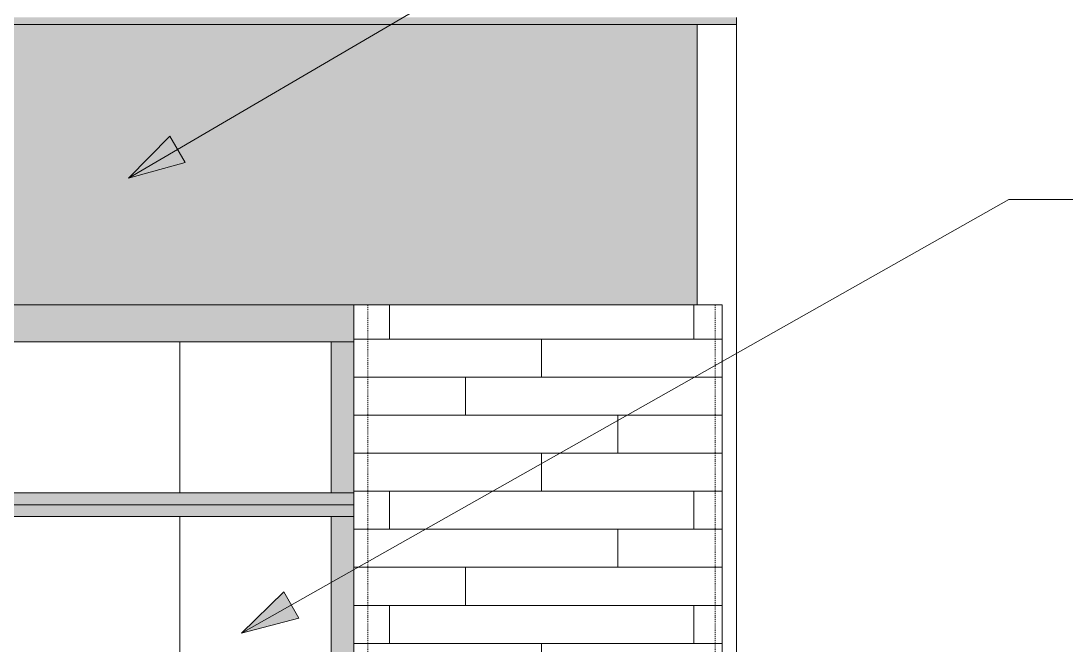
# Model space of a CAD drawing. Header units: inches. Extents: x -9021 to -6963, y -226 to 478.
# Drawn here: x -7189.9 to -7080, y 68.6 to 134.2 of the extents above; entities that cross this region are included whole.
import ezdxf

# ---------------------------------------------------------------- set-up
doc = ezdxf.new("R2010")
doc.units = ezdxf.units.IN
doc.header["$MEASUREMENT"] = 0
doc.linetypes.add('Dash 1_16_', pattern=[0.12499999999999999, 0.06249999999999999, -0.06249999999999999])
for name, color, linetype, lineweight in [('A-CLNG', 13, 'Continuous', 18), ('A-DETL-1', 90, 'Dash 1_16_', 9), ('A-DOOR', 31, 'Continuous', 18), ('A-DOOR-1', 31, 'Continuous', 9), ('A-WALL-PATT-1', 111, 'Continuous', 9), ('G-ANNO-TEXT', 231, 'Continuous', 9), ('I-WALL', 2, 'Continuous', 18), ('S-FNDN', 32, 'Continuous', 18)]:
    doc.layers.add(name, color=color, linetype=linetype, lineweight=lineweight)

# ---------------------------------------------------------------- blocks, each defined once
blk = doc.blocks.new('Door-Sectional_Model3552_Comcl_Amarr - GARAGE-1873520-BUILDING ELEVATION - SOUTH _STREET_')
at = {"layer": 'A-DOOR'}
h = blk.add_hatch(color=256, dxfattribs=at)
h.paths.add_polyline_path([(8782.253379426043, 83.38232421875011), (8837.819381505433, 83.38232421875011), (8837.819381505433, 84.63232421875153), (8731.319381505433, 84.63232421875153), (8731.319381505433, 83.38232421875011), (8733.694381505442, 83.38232421875011)], flags=0)
h.paths.add_polyline_path([(8837.819381505433, 100.5073242187527), (8837.819381505433, 104.3823242187527), (8731.319381505433, 104.3823242187527), (8731.319381505433, 100.5073242187527), (8835.444381505444, 100.5073242187527)], flags=0)
h = blk.add_hatch(color=256, dxfattribs=at)
h.paths.add_polyline_path([(8733.647903653342, 84.63232421875153), (8733.647903653342, 100.5073242187527), (8731.319381505433, 100.5073242187527), (8731.319381505433, 84.63232421875153)], flags=0)
h.paths.add_polyline_path([(8837.819381505433, 84.63232421875153), (8837.819381505433, 100.5073242187527), (8835.444381505444, 100.5073242187527), (8835.444381505444, 84.63232421882086)], flags=0)
h = blk.add_hatch(color=256, dxfattribs=at)
h.paths.add_polyline_path([(8733.694381505444, 24.25732421875393), (8733.694381505444, 40.13232421875151), (8733.647903653344, 40.13232421875151), (8733.647903653344, 24.25732421875393)], flags=0)
h.paths.add_polyline_path([(8733.647903653344, 42.63232421875452), (8733.694381505444, 42.63232421875452), (8733.694381505444, 61.13232421875458), (8733.647903653344, 61.13232421875458)], flags=0)
h.paths.add_polyline_path([(8733.647903653344, 63.63232421875861), (8733.694381505444, 63.63232421875861), (8733.694381505444, 82.1323242187579), (8733.647903653344, 82.1323242187579), (8733.647903653344, 66.77742126569652)], flags=0)
h.paths.add_polyline_path([(8733.694381505444, 84.63232421875153), (8733.694381505444, 100.5073242187527), (8733.647903653344, 100.5073242187527), (8733.647903653344, 84.63232421875153)], flags=0)
for points in [[(8785.819381505427, 84.63232421875153), (8785.819381505427, 100.5073242187527), (8783.31938150543, 100.5073242187527), (8783.31938150543, 84.63232421875153)], [(8785.819381505427, 63.63232421875614), (8785.819381505427, 82.1323242187562), (8783.31938150543, 82.1323242187562), (8783.31938150543, 63.63232421875614)], [(8783.31938150543, 42.63232421875452), (8785.819381505427, 42.63232421875452), (8785.819381505427, 61.13232421875458), (8783.31938150543, 61.13232421875458), (8783.31938150543, 47.94267126569656)], [(8783.31938150543, 24.25732421875154), (8785.819381505427, 24.25732421875154), (8785.819381505427, 40.13232421875151), (8783.31938150543, 40.13232421875151), (8783.31938150543, 29.10792126569652)]]:
    blk.add_hatch(color=256, dxfattribs=at).paths.add_polyline_path(points, flags=0)
h = blk.add_hatch(color=256, dxfattribs=at)
h.paths.add_polyline_path([(8782.253379426043, 62.38232421875472), (8837.819381505433, 62.38232421875472), (8837.819381505433, 63.63232421875861), (8731.319381505433, 63.63232421875861), (8731.319381505433, 62.38232421875472), (8745.227379426044, 62.38232421875472)], flags=0)
h.paths.add_polyline_path([(8733.694381505442, 82.1323242187562), (8837.819381505433, 82.14384495608502), (8837.819381505433, 83.38232421875011), (8731.319381505433, 83.37080348142914), (8731.319381505433, 82.1323242187579)], flags=0)
h = blk.add_hatch(color=256, dxfattribs=at)
h.paths.add_polyline_path([(8837.819381505433, 63.63232421875861), (8837.819381505433, 82.1323242187579), (8835.444381505444, 82.1323242187579), (8835.444381505444, 63.63232421875861)], flags=0)
h.paths.add_polyline_path([(8733.647903653342, 63.63232421875861), (8733.647903653342, 82.1323242187579), (8731.319381505433, 82.1323242187579), (8731.319381505433, 63.63232421875861)], flags=0)
h = blk.add_hatch(color=256, dxfattribs=at)
h.paths.add_polyline_path([(8782.253379426043, 41.38232421875301), (8837.819381505433, 41.38232421875301), (8837.819381505433, 42.63232421875452), (8731.319381505433, 42.63232421875452), (8731.319381505433, 41.38232421875301), (8772.996879426044, 41.38232421875301)], flags=0)
h.paths.add_polyline_path([(8745.227379426044, 61.13232421875458), (8837.819381505433, 61.1438449560834), (8837.819381505433, 62.38232421875472), (8731.319381505433, 62.37080348142743), (8731.319381505433, 61.13232421875458), (8733.694381505442, 61.13232421875458)], flags=0)
h = blk.add_hatch(color=256, dxfattribs=at)
h.paths.add_polyline_path([(8731.319381505433, 42.63232421875452), (8733.647903653342, 42.63232421875452), (8733.647903653342, 61.13232421875458), (8731.319381505433, 61.13232421875458), (8731.319381505433, 55.57430201612675)], flags=0)
h.paths.add_polyline_path([(8837.819381505433, 42.63232421875452), (8837.819381505433, 61.13232421875458), (8835.444381505444, 61.13232421875458), (8835.444381505444, 42.63232421883484)], flags=0)
h = blk.add_hatch(color=256, dxfattribs=at)
h.paths.add_polyline_path([(8731.319381505433, 20.47347005208332), (8747.235050506893, 20.47347005208341), (8837.819381505433, 21.8078875165542), (8837.819381505433, 24.25732421875393), (8731.319381505433, 24.25732421875393), (8731.319381505433, 22.00000047683722)], flags=0)
h.paths.add_polyline_path([(8791.509879426045, 40.13232421875151), (8837.819381505433, 40.14384495608033), (8837.819381505433, 41.38232421875301), (8731.319381505433, 41.37080348142453), (8731.319381505433, 40.13232421875151), (8782.253379426043, 40.13232421875151)], flags=0)
h = blk.add_hatch(color=256, dxfattribs=at)
h.paths.add_polyline_path([(8837.819381505433, 24.25732421875393), (8837.819381505433, 40.13232421875151), (8835.444381505444, 40.13232421875151), (8835.444381505444, 24.25732421875393)], flags=0)
h.paths.add_polyline_path([(8733.647903653342, 24.25732421875393), (8733.647903653342, 40.13232421875151), (8731.319381505433, 40.13232421875151), (8731.319381505433, 24.25732421875393)], flags=0)
at = {"layer": 'A-DOOR-1'}
h = blk.add_hatch(dxfattribs=at)
h.set_pattern_fill('FP_27', color=256, style=0, pattern_type=2)
h.set_pattern_definition([(90, (8692.884, 83.382), (19.685, -1.205358612060782e-15), [24, 0, 0, 0])])
h.paths.add_polyline_path([(8783.31938150543, 84.63232421875153), (8783.31938150543, 100.5073242187527), (8733.694381505442, 100.5073242187527), (8733.694381505442, 84.63232421875153), (8782.253379426043, 84.63232421875153)], flags=0)
h.paths.add_polyline_path([(8835.444381505444, 84.63232421875153), (8835.444381505444, 100.5073242187527), (8785.819381505427, 100.5073242187527), (8785.819381505427, 84.63232421875153)], flags=0)
h = blk.add_hatch(dxfattribs=at)
h.set_pattern_fill('FP_28', color=256, style=0, pattern_type=2)
h.set_pattern_definition([(90, (8692.884, 62.382), (19.685, -1.205358612060782e-15), [24, 0, 0, 0])])
h.paths.add_polyline_path([(8835.444381505444, 63.63232421875614), (8835.444381505444, 82.1323242187562), (8785.819381505427, 82.1323242187562), (8785.819381505427, 63.63232421875614), (8819.279379426043, 63.63232421875614)], flags=0)
h.paths.add_polyline_path([(8745.227379426044, 63.63232421875614), (8783.31938150543, 63.63232421875614), (8783.31938150543, 82.1323242187562), (8733.694381505442, 82.1323242187562), (8733.694381505442, 63.63232421875614)], flags=0)
h = blk.add_hatch(dxfattribs=at)
h.set_pattern_fill('FP_29', color=256, style=0, pattern_type=2)
h.set_pattern_definition([(90, (8692.884, 41.382), (19.685, -1.205358612060782e-15), [24, 0, 0, 0])])
h.paths.add_polyline_path([(8791.509879426045, 42.63232421875452), (8835.444381505444, 42.63232421875452), (8835.444381505444, 61.13232421875458), (8785.819381505427, 61.13232421875458), (8785.819381505427, 42.63232421875452)], flags=0)
h.paths.add_polyline_path([(8745.227379426044, 42.63232421875452), (8783.31938150543, 42.63232421875452), (8783.31938150543, 61.13232421875458), (8733.694381505442, 61.13232421875458), (8733.694381505442, 42.63232421875452)], flags=0)
h = blk.add_hatch(dxfattribs=at)
h.set_pattern_fill('FP_30', color=256, style=0, pattern_type=2)
h.set_pattern_definition([(90, (8692.884, 20.382), (19.685, -1.205358612060782e-15), [24, 0, 0, 0])])
h.paths.add_polyline_path([(8805.248982916282, 24.25732421875154), (8835.444381505444, 24.25732421875154), (8835.444381505444, 40.13232421875151), (8785.819381505427, 40.13232421875151), (8785.819381505427, 24.25732421875154)], flags=0)
h.paths.add_polyline_path([(8761.544431078994, 24.25732421875154), (8783.31938150543, 24.25732421875154), (8783.31938150543, 40.13232421875151), (8733.694381505442, 40.13232421875151), (8733.694381505442, 24.25732421875154), (8745.227379426044, 24.25732421875154)], flags=0)
at = {"layer": 'A-DOOR'}
for p, q in [((8733.647903653342, 100.5073242187543), (8731.319381505427, 100.5073242187543)), ((8731.319381505427, 100.5073242187543), (8837.819381505427, 100.5073242187543)), ((8733.647903653342, 84.63232421875382), (8733.647903653342, 100.5073242187543)), ((8733.694381505442, 100.5073242187526), (8733.694381505442, 84.63232421875144)), ((8783.319381505427, 100.507324218755), (8785.819381505427, 100.507324218755)), ((8783.319381505427, 84.63232421875364), (8783.319381505427, 100.507324218755)), ((8785.819381505427, 84.63232421875364), (8785.819381505427, 100.507324218755)), ((8835.44438150543, 100.507324218754), (8835.44438150543, 84.63232421875382)), ((8837.819381505427, 100.507324218754), (8835.44438150543, 100.507324218754)), ((8731.319381505427, 84.63232421875382), (8733.647903653342, 84.63232421875382)), ((8837.819381505427, 84.63232421875382), (8731.319381505427, 84.63232421875382)), ((8785.819381505427, 84.63232421875364), (8783.319381505427, 84.63232421875364)), ((8835.44438150543, 84.63232421875382), (8837.819381505427, 84.63232421875382)), ((8731.319381505427, 83.38232421874996), (8837.819381505427, 83.38232421874996)), ((8837.819381505427, 83.38232421875624), (8731.319381505427, 83.38232421875624)), ((8733.647903653342, 82.13232421875777), (8731.319381505427, 82.13232421875777)), ((8731.319381505427, 82.13232421875777), (8837.819381505427, 82.13232421875777)), ((8733.647903653342, 63.63232421875848), (8733.647903653342, 82.13232421875777)), ((8733.694381505442, 82.13232421875608), (8733.694381505442, 63.63232421875608)), ((8783.319381505427, 82.13232421875847), (8785.819381505427, 82.13232421875847)), ((8783.319381505427, 63.6323242187583), (8783.319381505427, 82.13232421875847)), ((8785.819381505427, 63.6323242187583), (8785.819381505427, 82.13232421875847)), ((8835.44438150543, 82.13232421875739), (8835.44438150543, 63.63232421875848)), ((8837.819381505427, 82.13232421875739), (8835.44438150543, 82.13232421875739)), ((8731.319381505427, 63.63232421875848), (8733.647903653342, 63.63232421875848)), ((8837.819381505427, 63.63232421875847), (8731.319381505427, 63.63232421875847)), ((8785.819381505427, 63.6323242187583), (8783.319381505427, 63.6323242187583)), ((8835.44438150543, 63.63232421875848), (8837.819381505427, 63.63232421875848)), ((8731.319381505427, 62.38232421875461), (8837.819381505427, 62.38232421875461)), ((8837.819381505427, 62.38232421875461), (8731.319381505427, 62.38232421875461)), ((8733.647903653342, 61.13232421875614), (8731.319381505427, 61.13232421875614)), ((8731.319381505427, 61.13232421875614), (8837.819381505427, 61.13232421875614)), ((8733.647903653342, 42.63232421875684), (8733.647903653342, 61.13232421875614)), ((8733.694381505442, 61.13232421875445), (8733.694381505442, 42.63232421875445)), ((8783.319381505427, 61.13232421875684), (8785.819381505427, 61.13232421875684)), ((8783.319381505427, 42.63232421875666), (8783.319381505427, 61.13232421875684)), ((8785.819381505427, 42.63232421875666), (8785.819381505427, 61.13232421875684)), ((8835.44438150543, 61.13232421875575), (8835.44438150543, 42.63232421875684)), ((8837.819381505427, 61.13232421875575), (8835.44438150543, 61.13232421875575)), ((8731.319381505427, 42.63232421875684), (8733.647903653342, 42.63232421875684)), ((8837.819381505427, 42.63232421875684), (8731.319381505427, 42.63232421875684)), ((8785.819381505427, 42.63232421875666), (8783.319381505427, 42.63232421875666)), ((8835.44438150543, 42.63232421875684), (8837.819381505427, 42.63232421875684)), ((8731.319381505427, 41.38232421875297), (8837.819381505427, 41.38232421875297)), ((8837.819381505427, 41.38232421875161), (8731.319381505427, 41.38232421875161)), ((8733.647903653342, 40.13232421875314), (8731.319381505427, 40.13232421875314)), ((8731.319381505427, 40.13232421875314), (8837.819381505427, 40.13232421875314)), ((8733.647903653342, 24.25732421875384), (8733.647903653342, 40.13232421875314)), ((8733.694381505442, 40.13232421875145), (8733.694381505442, 24.25732421875145)), ((8783.319381505427, 40.13232421875383), (8785.819381505427, 40.13232421875383)), ((8783.319381505427, 24.25732421875366), (8783.319381505427, 40.13232421875383)), ((8785.819381505427, 24.25732421875366), (8785.819381505427, 40.13232421875383)), ((8835.44438150543, 40.13232421875274), (8835.44438150543, 24.25732421875384)), ((8837.819381505427, 40.13232421875274), (8835.44438150543, 40.13232421875274)), ((8731.319381505427, 24.25732421875383), (8733.647903653342, 24.25732421875383)), ((8837.819381505427, 24.25732421875384), (8731.319381505427, 24.25732421875384)), ((8785.819381505427, 24.25732421875366), (8783.319381505427, 24.25732421875366)), ((8835.44438150543, 24.25732421875383), (8837.819381505427, 24.25732421875383))]:
    blk.add_line(p, q, dxfattribs=at)

msp = doc.modelspace()

# ---------------------------------------------------------------- hatches: boundary and pattern name
at = {"layer": 'A-CLNG'}
msp.add_hatch(color=256, dxfattribs=at).paths.add_polyline_path([(-7136.441511321504, 133.8750000000001), (-7114.677509242099, 133.8750000000001), (-7114.677509242099, 134.625), (-7371.615009242105, 134.625), (-7371.615009242105, 133.8750000000001), (-7173.467511321503, 133.8750000000001)], flags=0)
at = {"layer": 'A-WALL-PATT-1'}
h = msp.add_hatch(dxfattribs=at)
h.set_pattern_fill('FP_31', color=256, style=0, pattern_type=2)
h.set_pattern_definition([(212.005, (-7346.741890747549, 4.031000000000001), (-80.61987623146977, -53.74633530225568), [2.534999999999999, -250.9869999999999]), (213.69, (-7345.129890747548, 5.106), (-26.87386942812909, -26.87325138422718), [1.938, -94.955]), (198.435, (-7344.323890747548, 5.375), (-53.74699579199181, -26.87339979116179), [0.8499999999999998, -84.13099999999997]), (180, (-7343.248890747549, 5.375), (-3.290993343348682e-15, -26.873), [1.075, -25.798]), (161.565, (-7342.442890747549, 5.106), (-26.87303555610017, 2.400322411766354e-05), [0.85, -84.131]), (333.4349999999999, (-7342.173890747548, 24.455), (26.87306495358175, 2.400325037221762e-05), [1.202, -58.889]), (296.565, (-7342.442890747549, 24.992), (26.87304095033138, -26.87308895683213), [0.601, -59.49]), (270, (-7342.442890747549, 26.336), (26.873, 1.645496671674341e-15), [1.344, -25.53]), (186.34, (-7342.173890747548, 8.868), (-214.9863075605601, -26.87290282936067), [2.433, -240.914]), (296.565, (-7336.261890747548, 25.53), (26.87304095033138, -26.87308895683213), [0.601, -59.49]), (303.69, (-7336.798890747548, 26.336), (26.87325138422719, -26.87386942812909), [0.9690000000000001, -95.92399999999999]), (229.399, (-7332.499890747549, 14.512), (-134.3655709948025, -161.2406532027227), [2.477999999999999, -245.282]), (243.435, (-7331.692890747549, 16.124), (2.400325037221762e-05, -26.87306495358175), [1.803, -58.288]), (213.69, (-7322.287890747548, 13.168), (-26.87386942812909, -26.87325138422718), [0.9690000000000001, -95.92399999999999]), (33.69, (-7330.34989074755, 5.643), (26.87386942812909, 26.87325138422718), [0.9689999999999999, -95.92399999999996]), (0, (-7330.886890747548, 5.643), (0, 26.873), [0.537, -26.336]), (333.4349999999999, (-7331.424890747548, 5.912000000000001), (26.87306495358175, 2.400325037221762e-05), [0.601, -59.49]), (284.036, (-7331.692890747549, 6.987), (26.87308974796194, -80.6194410263305), [1.108, -109.693]), (270, (-7331.692890747549, 7.525), (26.873, 1.645496671674341e-15), [0.537, -26.336]), (243.435, (-7331.692890747549, 8.062000000000001), (2.400325037221762e-05, -26.87306495358175), [0.601, -59.49]), (135, (-7331.692890747549, 8.331), (-26.87288611221355, 1.77635683940025e-15), [0.38, -37.625]), (90, (-7331.692890747549, 8.062000000000001), (-26.873, 1.645496671674341e-15), [0.269, -26.605]), (18.435, (-7322.018890747548, 20.424), (53.74699579199181, 26.87339979116178), [1.7, -83.281]), (6.340000000000001, (-7320.406890747548, 20.961), (214.9863075605601, 26.87290282936069), [2.432999999999999, -240.914]), (180, (-7321.481890747549, 14.512), (-3.290993343348682e-15, -26.873), [1.612, -25.261]), (197.354, (-7317.181890747548, 15.855), (-80.62022255479039, -26.87322980618574), [4.505, -445.973]), (198.435, (-7316.375890747549, 16.124), (-53.74699579199181, -26.87339979116179), [0.8499999999999998, -84.13099999999997]), (213.69, (-7315.568890747549, 16.661), (-26.87386942812909, -26.87325138422718), [0.9690000000000001, -95.92399999999999]), (251.565, (-7315.300890747549, 17.468), (-2.400322411411082e-05, -26.87303555610017), [0.85, -84.131]), (243.435, (-7315.031890747548, 18.005), (2.400325037221762e-05, -26.87306495358175), [0.601, -59.49]), (270, (-7315.031890747548, 18.543), (26.873, 1.645496671674341e-15), [0.537, -26.336]), (293.199, (-7315.837890747549, 20.424), (26.87408389497332, -53.74641964639072), [2.046999999999999, -202.6139999999999]), (315, (-7316.643890747548, 21.23), (26.87288611221355, 0), [1.14, -36.864]), (0, (-7317.987890747549, 21.23), (0, 26.873), [1.344, -25.53]), (341.565, (-7323.899890747549, 14.78), (26.87303555610017, -2.400322411411082e-05), [0.8499999999999998, -84.13099999999997]), (303.69, (-7324.437890747547, 15.587), (26.87325138422719, -26.87386942812909), [0.9690000000000001, -95.92399999999999]), (279.462, (-7324.705890747549, 17.199), (26.87256043962564, -134.3664026288517), [1.635, -161.829]), (270, (-7324.705890747549, 18.811), (26.873, 1.645496671674341e-15), [1.612, -25.261]), (239.036, (-7323.899890747549, 20.155), (-26.87302768507525, -53.7461704034546), [1.567, -155.1299999999999]), (188.13, (-7322.018890747548, 20.424), (-161.2401931063301, -26.87259807003039), [1.9, -188.123]), (116.565, (-7341.90489074755, 19.617), (-26.87304095033138, 26.87308895683213), [0.601, -59.49]), (135, (-7341.367890747548, 19.08), (-26.87288611221355, 1.77635683940025e-15), [0.76, -37.244]), (168.69, (-7340.023890747549, 18.811), (-26.87281341705987, 0.000227787107616173), [1.37, -135.657]), (191.31, (-7338.68089074755, 19.08), (-107.4931831593118, -26.87313621962738), [1.37, -135.657]), (194.036, (-7337.605890747549, 19.349), (-80.61944102633052, -26.87308974796191), [1.108, -109.693]), (236.31, (-7337.067890747549, 20.155), (-26.87321971400871, -53.74604308414354), [0.9690000000000001, -95.92399999999999]), (236.31, (-7336.530890747548, 20.961), (-26.87321971400871, -53.74604308414354), [0.9690000000000001, -95.92399999999999]), (270, (-7336.530890747548, 21.767), (26.873, 1.645496671674341e-15), [0.8059999999999999, -26.067]), (291.801, (-7337.067890747549, 23.111), (26.87270243723967, -53.74692226276378), [1.447, -143.27]), (116.565, (-7336.798890747548, 17.468), (-26.87304095033138, 26.87308895683213), [1.202, -58.889]), (168.69, (-7335.455890747549, 17.199), (-26.87281341705987, 0.000227787107616173), [1.37, -135.657]), (194.036, (-7334.380890747549, 17.468), (-80.61944102633052, -26.87308974796191), [1.108, -109.693]), (225, (-7333.57489074755, 18.274), (1.77635683940025e-15, -26.87288611221355), [1.14, -36.864]), (251.565, (-7333.30589074755, 19.08), (-2.400322411411082e-05, -26.87303555610017), [0.85, -84.131]), (296.565, (-7333.842890747548, 20.155), (26.87304095033138, -26.87308895683213), [1.202, -58.889]), (315, (-7334.380890747549, 20.692), (26.87288611221355, 0), [0.76, -37.244]), (326.31, (-7335.186890747549, 21.23), (53.74604308414354, -26.87321971400871), [0.9689999999999999, -95.92399999999996]), (0, (-7335.723890747548, 21.23), (0, 26.873), [0.537, -26.336]), (33.69, (-7336.530890747548, 20.692), (26.87386942812909, 26.87325138422718), [0.9689999999999999, -95.92399999999996]), (71.565, (-7336.798890747548, 19.886), (2.400322411588718e-05, 26.87303555610017), [0.85, -84.131]), (63.435, (-7337.067890747549, 19.349), (-2.400325037044126e-05, 26.87306495358175), [0.601, -59.49]), (71.565, (-7337.336890747549, 18.543), (2.400322411588718e-05, 26.87303555610017), [0.85, -84.131]), (104.036, (-7337.336890747549, 17.468), (-26.87308974796193, 80.61944102633052), [1.108, -109.693]), (45, (-7337.873890747549, 16.93), (0, 26.87288611221355), [0.76, -37.244]), (18.435, (-7338.68089074755, 16.661), (53.74699579199181, 26.87339979116178), [0.85, -84.131]), (0, (-7340.023890747549, 16.661), (0, 26.873), [1.344, -25.53]), (14.036, (-7341.098890747548, 16.393), (80.61944102633052, 26.87308974796194), [1.108, -109.693]), (341.565, (-7341.90489074755, 16.661), (26.87303555610017, -2.400322411411082e-05), [0.8499999999999998, -84.13099999999997]), (270, (-7341.90489074755, 17.468), (26.873, 1.645496671674341e-15), [0.8059999999999999, -26.067]), (225, (-7341.098890747548, 18.274), (1.77635683940025e-15, -26.87288611221355), [1.14, -36.864]), (198.435, (-7339.486890747548, 18.811), (-53.74699579199181, -26.87339979116179), [1.7, -83.28099999999998]), (180, (-7338.142890747549, 18.811), (-3.290993343348682e-15, -26.873), [1.344, -25.53]), (153.435, (-7337.605890747549, 18.543), (-26.87306495358175, -2.400325036866491e-05), [0.601, -59.49]), (206.565, (-7327.393890747548, 14.243), (-26.87308895683213, -26.87304095033139), [0.601, -59.49]), (146.31, (-7326.587890747549, 13.705), (-53.74604308414354, 26.87321971400871), [0.9689999999999999, -95.92399999999996]), (119.745, (-7325.512890747548, 11.824), (-80.61975498887365, 134.3660407823866), [2.166999999999999, -214.4929999999999]), (95.711, (-7325.243890747548, 9.137), (-26.87498537127672, 241.8591208251069), [2.701, -267.372]), (90, (-7325.243890747548, 8.868), (-26.873, 1.645496671674341e-15), [0.269, -26.605]), (63.435, (-7325.512890747548, 8.331), (-2.400325037044126e-05, 26.87306495358175), [0.601, -59.49]), (26.565, (-7326.049890747548, 8.062000000000001), (26.87308895683213, 26.87304095033138), [0.601, -59.49]), (0, (-7326.855890747549, 8.062000000000001), (0, 26.873), [0.8059999999999999, -26.067]), (0, (-7327.124890747549, 8.062000000000001), (0, 26.873), [0.269, -26.605]), (0, (-7327.661890747549, 8.062000000000001), (0, 26.873), [0.537, -26.336]), (326.31, (-7328.468890747548, 8.599), (53.74604308414354, -26.87321971400871), [0.9689999999999999, -95.92399999999996]), (333.4349999999999, (-7329.005890747549, 8.868), (26.87306495358175, 2.400325037221762e-05), [0.601, -59.49]), (284.036, (-7329.274890747549, 9.943), (26.87308974796194, -80.6194410263305), [1.108, -109.693]), (270, (-7329.274890747549, 10.481), (26.873, 1.645496671674341e-15), [0.537, -26.336]), (270, (-7329.274890747549, 11.287), (26.873, 1.645496671674341e-15), [0.8059999999999999, -26.067]), (258.69, (-7329.005890747549, 12.63), (-0.000227787107610844, -26.87281341705987), [1.37, -135.657]), (231.34, (-7327.93089074755, 13.974), (-80.62022292475082, -107.4930372887634), [1.721, -170.352]), (270, (-7322.287890747548, 13.437), (26.873, 1.645496671674341e-15), [0.269, -26.605]), (270, (-7322.287890747548, 13.705), (26.873, 1.645496671674341e-15), [0.269, -26.605]), (326.31, (-7323.093890747548, 14.243), (53.74604308414354, -26.87321971400871), [0.9689999999999999, -95.92399999999996]), (333.4349999999999, (-7324.705890747549, 15.049), (26.87306495358175, 2.400325037221762e-05), [1.803, -58.288]), (0, (-7326.049890747548, 15.049), (0, 26.873), [1.344, -25.53]), (63.435, (-7326.318890747549, 14.512), (-2.400325037044126e-05, 26.87306495358175), [0.601, -59.49]), (90, (-7326.318890747549, 13.437), (-26.873, 1.645496671674341e-15), [1.075, -25.798]), (135, (-7325.512890747548, 12.63), (-26.87288611221355, 1.77635683940025e-15), [1.14, -36.864]), (161.565, (-7324.705890747549, 12.362), (-26.87303555610017, 2.400322411766354e-05), [0.85, -84.131]), (180, (-7323.899890747549, 12.362), (-3.290993343348682e-15, -26.873), [0.8059999999999999, -26.067]), (198.435, (-7323.093890747548, 12.63), (-53.74699579199181, -26.87339979116179), [0.8499999999999998, -84.13099999999997]), (351.8699999999999, (-7333.57489074755, 27.142), (26.87302753428483, -0.0003762576348145252), [3.799999999999999, -186.222]), (14.036, (-7334.649890747549, 26.873), (80.61944102633052, 26.87308974796194), [1.108, -109.693]), (53.13, (-7335.455890747549, 25.798), (53.74654402121207, 80.62010398638738), [1.344, -133.023]), (95.19399999999999, (-7335.186890747549, 22.842), (-26.8712611255217, 268.7328388167774), [2.968, -293.857]), (101.31, (-7334.917890747549, 21.499), (-26.87313621962736, 107.4931831593118), [1.37, -135.657]), (143.13, (-7333.842890747548, 20.692), (-80.62010398638738, 53.74654402121208), [1.344, -133.023]), (161.565, (-7333.036890747549, 20.424), (-26.87303555610017, 2.400322411766354e-05), [0.85, -84.131]), (198.435, (-7332.230890747549, 20.692), (-53.74699579199181, -26.87339979116179), [0.8499999999999998, -84.13099999999997]), (225, (-7330.886890747548, 22.036), (1.77635683940025e-15, -26.87288611221355), [1.9, -36.104]), (228.814, (-7329.005890747549, 24.186), (-161.2396143913546, -188.1123548598743), [2.857, -282.81]), (251.565, (-7328.736890747548, 24.992), (-2.400322411411082e-05, -26.87303555610017), [0.85, -84.131]), (270, (-7328.736890747548, 25.261), (26.873, 1.645496671674341e-15), [0.269, -26.605]), (288.435, (-7329.005890747549, 26.067), (26.87339979116179, -53.74699579199181), [0.85, -84.131]), (326.31, (-7329.811890747549, 26.605), (53.74604308414354, -26.87321971400871), [0.9689999999999999, -95.92399999999996]), (90, (-7342.173890747548, 20.155), (-26.873, 1.645496671674341e-15), [1.881, -24.992]), (338.199, (-7338.411890747549, 23.648), (80.61982312902383, -26.87288177038174), [1.447, -143.27]), (0, (-7340.023890747549, 23.648), (0, 26.873), [1.612, -25.261]), (30.964, (-7341.367890747548, 22.842), (80.61919850528872, 53.74697016916256), [1.567, -155.13]), (45, (-7342.173890747548, 22.036), (0, 26.87288611221355), [1.14, -36.864]), (90, (-7346.473890747548, 11.556), (-26.873, 1.645496671674341e-15), [1.881, -24.992]), (116.565, (-7345.667890747549, 9.943), (-26.87304095033138, 26.87308895683213), [1.803, -58.288]), (153.435, (-7344.05489074755, 9.137), (-26.87306495358175, -2.400325036866491e-05), [1.803, -58.288]), (180, (-7342.710890747549, 9.137), (-3.290993343348682e-15, -26.873), [1.344, -25.53]), (218.66, (-7341.367890747548, 10.212), (-26.87304162146941, -26.87337766286129), [1.721, -170.352]), (231.34, (-7340.292890747549, 11.556), (-80.62022292475082, -107.4930372887634), [1.721, -170.352]), (213.69, (-7338.68089074755, 12.63), (-26.87386942812909, -26.87325138422718), [1.938, -94.955]), (239.036, (-7337.873890747549, 13.974), (-26.87302768507525, -53.7461704034546), [1.567, -155.1299999999999]), (270, (-7337.873890747549, 14.512), (26.873, 1.645496671674341e-15), [0.537, -26.336]), (270, (-7337.873890747549, 15.318), (26.873, 1.645496671674341e-15), [0.8059999999999999, -26.067]), (315, (-7338.68089074755, 16.124), (26.87288611221355, 0), [1.14, -36.864]), (350.538, (-7340.292890747549, 16.393), (26.8736448584326, 0.0001511263853055667), [1.635, -161.829]), (14.036, (-7342.442890747549, 15.855), (80.61944102633052, 26.87308974796194), [2.216, -108.585]), (18.435, (-7344.860890747548, 15.049), (53.74699579199181, 26.87339979116178), [2.549, -82.431]), (45, (-7345.667890747549, 14.243), (0, 26.87288611221355), [1.14, -36.864]), (45, (-7346.473890747548, 13.437), (0, 26.87288611221355), [1.14, -36.864]), (108.435, (-7340.561890747549, 7.525), (-26.87339979116178, 53.74699579199181), [1.7, -83.28099999999999]), (126.87, (-7339.754890747548, 6.45), (-26.8738480070564, 26.87335199214328), [1.344, -133.023]), (146.31, (-7338.948890747548, 5.912000000000001), (-53.74604308414354, 26.87321971400871), [0.9689999999999999, -95.92399999999996]), (161.565, (-7338.142890747549, 5.643), (-26.87303555610017, 2.400322411766354e-05), [0.85, -84.131]), (135, (-7337.336890747549, 4.837), (-26.87288611221355, 1.77635683940025e-15), [1.14, -36.864]), (161.565, (-7336.530890747548, 4.568000000000001), (-26.87303555610017, 2.400322411766354e-05), [0.85, -84.131]), (180, (-7335.723890747548, 4.568000000000001), (-3.290993343348682e-15, -26.873), [0.8059999999999999, -26.067]), (206.565, (-7335.186890747549, 4.837), (-26.87308895683213, -26.87304095033139), [0.601, -59.49]), (206.565, (-7334.111890747548, 5.375), (-26.87308895683213, -26.87304095033139), [1.202, -58.889]), (189.462, (-7332.499890747549, 5.643), (-134.3664026288517, -26.87256043962567), [1.635, -161.829]), (243.435, (-7331.961890747549, 6.718), (2.400325037221762e-05, -26.87306495358175), [1.202, -58.889]), (270, (-7331.961890747549, 6.987), (26.873, 1.645496671674341e-15), [0.269, -26.605]), (270, (-7331.961890747549, 7.525), (26.873, 1.645496671674341e-15), [0.537, -26.336]), (326.31, (-7332.767890747549, 9.137), (53.74604308414354, -26.87321971400871), [0.9689999999999999, -95.92399999999996]), (327.995, (-7334.917890747549, 10.481), (134.3672484667456, -80.6186180821518), [2.535, -250.987]), (329.0359999999999, (-7336.261890747548, 11.287), (53.7461704034546, -26.87302768507526), [1.567, -155.13]), (341.565, (-7337.873890747549, 11.824), (26.87303555610017, -2.400322411411082e-05), [1.7, -83.28099999999998]), (0, (-7338.948890747548, 11.824), (0, 26.873), [1.075, -25.798]), (33.69, (-7339.754890747548, 11.287), (26.87386942812909, 26.87325138422718), [0.9689999999999999, -95.92399999999996]), (53.13, (-7340.561890747549, 10.212), (53.74654402121207, 80.62010398638738), [1.344, -133.023]), (63.435, (-7341.098890747548, 9.137), (-2.400325037044126e-05, 26.87306495358175), [1.202, -58.889]), (225, (-7328.736890747548, 6.987), (1.77635683940025e-15, -26.87288611221355), [1.14, -36.864]), (236.31, (-7328.19989074755, 7.792999999999999), (-26.87321971400871, -53.74604308414354), [0.9690000000000001, -95.92399999999999]), (270, (-7328.19989074755, 8.062000000000001), (26.873, 1.645496671674341e-15), [0.269, -26.605]), (315, (-7328.736890747548, 8.599), (26.87288611221355, 0), [0.76, -37.244]), (333.4349999999999, (-7329.811890747549, 9.137), (26.87306495358175, 2.400325037221762e-05), [1.202, -58.889]), (18.435, (-7331.424890747548, 8.599), (53.74699579199181, 26.87339979116178), [1.7, -83.281]), (75.964, (-7331.692890747549, 7.525), (-0.0003567293562483087, 26.87343232400253), [1.107999999999999, -109.693]), (71.565, (-7343.785890747549, 2.419), (2.400322411588718e-05, 26.87303555610017), [0.85, -84.131]), (135, (-7343.248890747549, 1.881), (-26.87288611221355, 1.77635683940025e-15), [0.76, -37.244]), (146.31, (-7342.442890747549, 1.344), (-53.74604308414354, 26.87321971400871), [0.9689999999999999, -95.92399999999996]), (153.435, (-7341.367890747548, 0.8059999999999999), (-26.87306495358175, -2.400325036866491e-05), [1.202, -58.889]), (180, (-7341.098890747548, 0.8059999999999999), (-3.290993343348682e-15, -26.873), [0.269, -26.605]), (161.565, (-7340.292890747549, 0.537), (-26.87303555610017, 2.400322411766354e-05), [0.85, -84.131]), (180, (-7339.217890747548, 0.537), (-3.290993343348682e-15, -26.873), [1.075, -25.798]), (198.435, (-7338.411890747549, 0.8059999999999999), (-53.74699579199181, -26.87339979116179), [0.8499999999999998, -84.13099999999997]), (210.964, (-7337.067890747549, 1.612), (-80.61919850528872, -53.74697016916256), [1.567, -155.13]), (206.565, (-7336.530890747548, 1.881), (-26.87308895683213, -26.87304095033139), [0.601, -59.49]), (251.565, (-7336.261890747548, 2.687), (-2.400322411411082e-05, -26.87303555610017), [0.85, -84.131]), (303.69, (-7336.798890747548, 3.494), (26.87325138422719, -26.87386942812909), [0.9690000000000001, -95.92399999999999]), (306.87, (-7337.605890747549, 4.568000000000001), (26.8738480070564, -26.87335199214328), [1.344, -133.023]), (323.13, (-7338.68089074755, 5.375), (80.62010398638738, -53.74654402121207), [1.344, -133.023]), (345.964, (-7339.754890747548, 5.643), (26.87343232400253, 0.0003567293562518614), [1.108, -109.693]), (18.435, (-7340.561890747549, 5.375), (53.74699579199181, 26.87339979116178), [0.85, -84.131]), (30.964, (-7341.90489074755, 4.568000000000001), (80.61919850528872, 53.74697016916256), [1.567, -155.13]), (39.806, (-7343.517890747549, 3.225), (26.87256330178572, 26.87334974638479), [2.099, -207.788]), (135, (-7335.455890747549, 0.8059999999999999), (-26.87288611221355, 1.77635683940025e-15), [0.38, -37.625]), (153.435, (-7334.917890747549, 0.537), (-26.87306495358175, -2.400325036866491e-05), [0.601, -59.49]), (191.31, (-7333.57489074755, 0.8059999999999999), (-107.4931831593118, -26.87313621962738), [1.37, -135.657]), (165.964, (-7332.499890747549, 0.537), (-26.87343232400253, -0.0003567293562589668), [1.107999999999999, -109.693]), (175.236, (-7329.274890747549, 0.269), (-26.87285291838331, -0.0001641277887882708), [3.236, -320.361]), (206.565, (-7328.736890747548, 0.537), (-26.87308895683213, -26.87304095033139), [0.601, -59.49]), (225, (-7328.19989074755, 1.075), (1.77635683940025e-15, -26.87288611221355), [0.76, -37.244]), (270, (-7328.19989074755, 2.419), (26.873, 1.645496671674341e-15), [1.344, -25.53]), (270, (-7328.19989074755, 3.225), (26.873, 1.645496671674341e-15), [0.8059999999999999, -26.067]), (308.66, (-7329.274890747549, 4.568000000000001), (26.8733776628613, -26.87304162146941), [1.721, -170.352]), (338.199, (-7330.618890747548, 5.106), (80.61982312902383, -26.87288177038174), [1.447, -143.27]), (348.69, (-7331.961890747549, 5.375), (26.87281341705987, -0.0002277871076090676), [1.37, -135.657]), (18.435, (-7334.380890747549, 4.568000000000001), (53.74699579199181, 26.87339979116178), [2.549, -82.431]), (36.87, (-7335.455890747549, 3.762), (26.87335199214328, 26.8738480070564), [1.344, -133.023]), (68.199, (-7335.992890747548, 2.419), (26.87288177038175, 80.61982312902383), [1.447, -143.27]), (101.31, (-7335.723890747548, 1.075), (-26.87313621962736, 107.4931831593118), [1.37, -135.657]), (348.69, (-7338.142890747549, 26.605), (26.87281341705987, -0.0002277871076090676), [1.37, -135.657]), (354.806, (-7341.098890747548, 26.873), (26.87336335406364, 0.0002011700251047799), [2.968, -293.857]), (0, (-7341.90489074755, 26.873), (0, 26.873), [0.8059999999999999, -26.067]), (45, (-7342.442890747549, 26.336), (0, 26.87288611221355), [0.76, -37.244]), (180, (-7340.292890747549, 23.917), (-3.290993343348682e-15, -26.873), [0.8059999999999999, -26.067]), (188.13, (-7338.411890747549, 24.186), (-161.2401931063301, -26.87259807003039), [1.9, -188.123]), (172.875, (-7336.261890747548, 23.917), (-26.87348963090218, 0.0002404013294516893), [2.167, -214.493]), (225, (-7335.992890747548, 24.186), (1.77635683940025e-15, -26.87288611221355), [0.38, -37.625]), (270, (-7335.992890747548, 24.992), (26.873, 1.645496671674341e-15), [0.8059999999999999, -26.067]), (161.565, (-7327.393890747548, 25.798), (-26.87303555610017, 2.400322411766354e-05), [0.85, -84.131]), (180, (-7326.318890747549, 25.798), (-3.290993343348682e-15, -26.873), [1.075, -25.798]), (198.435, (-7325.512890747548, 26.067), (-53.74699579199181, -26.87339979116179), [0.8499999999999998, -84.13099999999997]), (170.538, (-7323.899890747549, 25.798), (-26.8736448584326, -0.0001511263852949085), [1.635, -161.829]), (213.69, (-7323.093890747548, 26.336), (-26.87386942812909, -26.87325138422718), [0.9690000000000001, -95.92399999999999]), (270, (-7323.093890747548, 26.605), (26.873, 1.645496671674341e-15), [0.269, -26.605]), (296.565, (-7323.362890747549, 27.142), (26.87304095033138, -26.87308895683213), [0.601, -59.49]), (341.565, (-7324.97489074755, 27.679), (26.87303555610017, -2.400322411411082e-05), [1.7, -83.28099999999998]), (341.565, (-7326.587890747549, 28.217), (26.87303555610017, -2.400322411411082e-05), [1.7, -83.28099999999998]), (14.036, (-7327.661890747549, 27.948), (80.61944102633052, 26.87308974796194), [1.108, -109.693]), (45, (-7328.468890747548, 27.142), (0, 26.87288611221355), [1.14, -36.864]), (104.036, (-7328.19989074755, 26.067), (-26.87308974796193, 80.61944102633052), [1.108, -109.693]), (0, (-7349.160890747549, 2.687), (0, 26.873), [0.269, -26.605]), (315, (-7349.698890747548, 3.225), (26.87288611221355, 0), [0.76, -37.244]), (274.764, (-7349.966890747548, 6.45), (26.87544895222179, -295.6061967493519), [3.236, -320.361]), (255.964, (-7349.698890747548, 7.525), (0.0003567293562527496, -26.87343232400253), [1.108, -109.693]), (225, (-7349.160890747549, 8.062000000000001), (1.77635683940025e-15, -26.87288611221355), [0.76, -37.244]), (198.435, (-7346.741890747549, 8.868), (-53.74699579199181, -26.87339979116179), [2.548999999999999, -82.43099999999997]), (180, (-7346.473890747548, 8.868), (-3.290993343348682e-15, -26.873), [0.269, -26.605]), (171.87, (-7344.592890747548, 8.599), (-26.87302753428483, 0.0003762576348189661), [1.9, -188.123]), (146.31, (-7341.367890747548, 8.331), (-53.74604308414354, 26.87321971400871), [0.9689999999999999, -95.92399999999996]), (108.435, (-7340.829890747549, 6.718), (-26.87339979116178, 53.74699579199181), [1.7, -83.28099999999999]), (90, (-7340.829890747549, 6.45), (-26.873, 1.645496671674341e-15), [0.269, -26.605]), (71.565, (-7341.098890747548, 5.643), (2.400322411588718e-05, 26.87303555610017), [0.85, -84.131]), (26.565, (-7341.636890747548, 5.375), (26.87308895683213, 26.87304095033138), [0.601, -59.49]), (18.435, (-7342.442890747549, 5.106), (53.74699579199181, 26.87339979116178), [0.85, -84.131]), (126.87, (-7327.93089074755, 3.225), (-26.8738480070564, 26.87335199214328), [1.344, -133.023]), (123.69, (-7327.393890747548, 2.419), (-26.87325138422718, 26.87386942812909), [0.9690000000000001, -95.92399999999999]), (149.036, (-7326.049890747548, 1.612), (-53.7461704034546, 26.87302768507526), [1.567, -155.13]), (168.69, (-7324.705890747549, 1.344), (-26.87281341705987, 0.000227787107616173), [1.37, -135.657]), (213.69, (-7323.899890747549, 1.881), (-26.87386942812909, -26.87325138422718), [0.9690000000000001, -95.92399999999999]), (251.565, (-7323.630890747549, 2.687), (-2.400322411411082e-05, -26.87303555610017), [0.85, -84.131]), (270, (-7323.630890747549, 2.956), (26.873, 1.645496671674341e-15), [0.269, -26.605]), (279.462, (-7323.899890747549, 4.568000000000001), (26.87256043962564, -134.3664026288517), [1.635, -161.829]), (243.435, (-7323.630890747549, 5.106), (2.400325037221762e-05, -26.87306495358175), [0.601, -59.49]), (270, (-7323.630890747549, 5.375), (26.873, 1.645496671674341e-15), [0.269, -26.605]), (296.565, (-7324.437890747547, 6.987), (26.87304095033138, -26.87308895683213), [1.803, -58.288]), (329.0359999999999, (-7325.780890747548, 7.792999999999999), (53.7461704034546, -26.87302768507526), [1.567, -155.13]), (8.130000000000003, (-7327.661890747549, 7.525), (161.2401931063301, 26.87259807003036), [1.9, -188.123]), (45, (-7328.736890747548, 6.45), (0, 26.87288611221355), [1.52, -36.484]), (45, (-7329.274890747549, 5.912000000000001), (0, 26.87288611221355), [0.76, -37.244]), (90, (-7329.274890747549, 5.106), (-26.873, 1.645496671674341e-15), [0.8059999999999999, -26.067]), (123.69, (-7328.736890747548, 4.3), (-26.87325138422718, 26.87386942812909), [0.9690000000000001, -95.92399999999999]), (101.31, (-7324.705890747549, 9.137), (-26.87313621962736, 107.4931831593118), [1.37, -135.657]), (108.435, (-7324.437890747547, 8.331), (-26.87339979116178, 53.74699579199181), [0.8499999999999999, -84.13099999999999]), (135, (-7324.168890747547, 8.062000000000001), (-26.87288611221355, 1.77635683940025e-15), [0.38, -37.625]), (180, (-7323.362890747549, 8.062000000000001), (-3.290993343348682e-15, -26.873), [0.8059999999999999, -26.067]), (213.69, (-7322.556890747548, 8.599), (-26.87386942812909, -26.87325138422718), [0.9690000000000001, -95.92399999999999]), (187.125, (-7320.406890747548, 8.868), (-188.1134428059767, -26.87306384993269), [2.167, -214.493]), (236.31, (-7319.868890747548, 9.674), (-26.87321971400871, -53.74604308414354), [0.9690000000000001, -95.92399999999999]), (270, (-7319.868890747548, 9.943), (26.873, 1.645496671674341e-15), [0.269, -26.605]), (288.435, (-7320.137890747548, 10.749), (26.87339979116179, -53.74699579199181), [0.85, -84.131]), (285.945, (-7320.674890747548, 12.63), (26.87252630127506, -80.62053468060903), [1.956, -193.684]), (315, (-7321.212890747549, 13.168), (26.87288611221355, 0), [0.76, -37.244]), (18.435, (-7322.018890747548, 12.899), (53.74699579199181, 26.87339979116178), [0.85, -84.131]), (29.745, (-7323.899890747549, 11.824), (134.3660407823866, 80.61975498887365), [2.167, -214.493]), (18.435, (-7324.705890747549, 11.556), (53.74699579199181, 26.87339979116178), [0.85, -84.131]), (75.964, (-7324.97489074755, 10.481), (-0.0003567293562483087, 26.87343232400253), [1.107999999999999, -109.693]), (180, (-7332.767890747549, 17.468), (-3.290993343348682e-15, -26.873), [0.8059999999999999, -26.067]), (180, (-7332.230890747549, 17.468), (-3.290993343348682e-15, -26.873), [0.537, -26.336]), (135, (-7331.692890747549, 16.93), (-26.87288611221355, 1.77635683940025e-15), [0.76, -37.244]), (90, (-7331.692890747549, 16.124), (-26.873, 1.645496671674341e-15), [0.8059999999999999, -26.067]), (26.565, (-7335.723890747548, 11.824), (26.87308895683213, 26.87304095033138), [1.803, -58.288]), (341.565, (-7336.530890747548, 12.093), (26.87303555610017, -2.400322411411082e-05), [0.8499999999999998, -84.13099999999997]), (300.964, (-7337.336890747549, 13.437), (53.74697016916255, -80.61919850528872), [1.567, -155.13]), (71.565, (-7332.230890747549, 14.243), (2.400322411588718e-05, 26.87303555610017), [0.85, -84.131]), (90, (-7332.230890747549, 12.899), (-26.873, 1.645496671674341e-15), [1.344, -25.53]), (123.69, (-7331.692890747549, 12.093), (-26.87325138422718, 26.87386942812909), [0.9690000000000001, -95.92399999999999]), (153.435, (-7330.618890747548, 11.556), (-26.87306495358175, -2.400325036866491e-05), [1.202, -58.889]), (198.435, (-7329.811890747549, 11.824), (-53.74699579199181, -26.87339979116179), [0.8499999999999998, -84.13099999999997]), (243.435, (-7329.543890747547, 12.362), (2.400325037221762e-05, -26.87306495358175), [0.601, -59.49]), (255.964, (-7329.274890747549, 13.437), (0.0003567293562527496, -26.87343232400253), [1.108, -109.693]), (251.565, (-7329.005890747549, 14.243), (-2.400322411411082e-05, -26.87303555610017), [0.85, -84.131]), (291.801, (-7329.543890747547, 15.587), (26.87270243723967, -53.74692226276378), [1.447, -143.27]), (323.13, (-7330.618890747548, 16.393), (80.62010398638738, -53.74654402121207), [1.344, -133.023]), (18.435, (-7331.424890747548, 16.124), (53.74699579199181, 26.87339979116178), [0.85, -84.131]), (63.435, (-7331.961890747549, 15.049), (-2.400325037044126e-05, 26.87306495358175), [1.202, -58.889]), (135, (-7334.111890747548, 10.212), (-26.87288611221355, 1.77635683940025e-15), [1.14, -36.864]), (149.036, (-7332.767890747549, 9.406), (-53.7461704034546, 26.87302768507526), [1.567, -155.13]), (146.31, (-7331.961890747549, 8.868), (-53.74604308414354, 26.87321971400871), [0.9689999999999999, -95.92399999999996]), (180, (-7331.424890747548, 8.868), (-3.290993343348682e-15, -26.873), [0.537, -26.336]), (210.964, (-7330.080890747549, 9.674), (-80.61919850528872, -53.74697016916256), [1.567, -155.13]), (243.435, (-7329.811890747549, 10.212), (2.400325037221762e-05, -26.87306495358175), [0.601, -59.49]), (303.69, (-7330.34989074755, 11.018), (26.87325138422719, -26.87386942812909), [0.9690000000000001, -95.92399999999999]), (321.34, (-7331.692890747549, 12.093), (107.4930372887634, -80.62022292475085), [1.721, -170.352]), (345.964, (-7332.767890747549, 12.362), (26.87343232400253, 0.0003567293562518614), [1.108, -109.693]), (11.31, (-7334.111890747548, 12.093), (107.4931831593118, 26.87313621962736), [1.37, -135.657]), (26.565, (-7334.649890747549, 11.824), (26.87308895683213, 26.87304095033138), [0.601, -59.49]), (71.565, (-7334.917890747549, 11.018), (2.400322411588718e-05, 26.87303555610017), [0.85, -84.131]), (15.945, (-7335.455890747549, 16.93), (80.62053468060903, 26.87252630127507), [1.956, -193.684]), (29.745, (-7337.336890747549, 15.855), (134.3660407823866, 80.61975498887365), [2.167, -214.493]), (63.435, (-7337.605890747549, 15.318), (-2.400325037044126e-05, 26.87306495358175), [0.601, -59.49]), (90, (-7337.605890747549, 14.512), (-26.873, 1.645496671674341e-15), [0.8059999999999999, -26.067]), (104.036, (-7337.336890747549, 13.437), (-26.87308974796193, 80.61944102633052), [1.108, -109.693]), (120.964, (-7336.530890747548, 12.093), (-53.74697016916254, 80.61919850528872), [1.567, -155.1299999999999]), (153.435, (-7321.481890747549, 26.336), (-26.87306495358175, -2.400325036866491e-05), [0.601, -59.49]), (180, (-7320.943890747549, 26.336), (-3.290993343348682e-15, -26.873), [0.537, -26.336]), (209.745, (-7319.062890747547, 27.411), (-134.3660407823866, -80.61975498887368), [2.167, -214.493]), (225, (-7317.987890747549, 28.486), (1.77635683940025e-15, -26.87288611221355), [1.52, -36.484]), (239.036, (-7317.181890747548, 29.829), (-26.87302768507525, -53.7461704034546), [1.567, -155.1299999999999]), (239.036, (-7316.375890747549, 31.173), (-26.87302768507525, -53.7461704034546), [1.567, -155.1299999999999]), (270, (-7316.375890747549, 31.442), (26.873, 1.645496671674341e-15), [0.269, -26.605]), (333.4349999999999, (-7316.912890747548, 31.71), (26.87306495358175, 2.400325037221762e-05), [0.601, -59.49]), (0, (-7317.718890747548, 31.71), (0, 26.873), [0.8059999999999999, -26.067]), (45, (-7318.525890747549, 30.904), (0, 26.87288611221355), [1.14, -36.864]), (26.565, (-7321.749890747549, 29.292), (26.87308895683213, 26.87304095033138), [3.605, -56.485]), (30.964, (-7323.093890747548, 28.486), (80.61919850528872, 53.74697016916256), [1.567, -155.13]), (90, (-7323.093890747548, 27.948), (-26.873, 1.645496671674341e-15), [0.537, -26.336]), (128.66, (-7322.018890747548, 26.605), (-26.87337766286129, 26.87304162146942), [1.721, -170.352]), (255.964, (-7324.97489074755, 17.736), (0.0003567293562527496, -26.87343232400253), [1.108, -109.693]), (281.31, (-7325.243890747548, 19.08), (26.87313621962735, -107.4931831593118), [1.37, -135.657]), (309.806, (-7326.587890747549, 20.692), (26.8733497463848, -26.87256330178571), [2.099, -207.788]), (329.0359999999999, (-7327.93089074755, 21.499), (53.7461704034546, -26.87302768507526), [1.567, -155.13]), (345.964, (-7329.005890747549, 21.767), (26.87343232400253, 0.0003567293562518614), [1.108, -109.693]), (0, (-7330.080890747549, 21.767), (0, 26.873), [1.075, -25.798]), (26.565, (-7331.155890747548, 21.23), (26.87308895683213, 26.87304095033138), [1.202, -58.889]), (45, (-7331.961890747549, 20.424), (0, 26.87288611221355), [1.14, -36.864]), (53.13, (-7332.767890747549, 19.349), (53.74654402121207, 80.62010398638738), [1.344, -133.023]), (90, (-7332.767890747549, 18.543), (-26.873, 1.645496671674341e-15), [0.8059999999999999, -26.067]), (135, (-7331.961890747549, 17.736), (-26.87288611221355, 1.77635683940025e-15), [1.14, -36.864]), (144.462, (-7330.080890747549, 16.393), (-80.61987641825874, 53.74720040434373), [2.312, -228.861]), (135, (-7328.736890747548, 15.049), (-26.87288611221355, 1.77635683940025e-15), [1.9, -36.104]), (153.435, (-7327.661890747549, 14.512), (-26.87306495358175, -2.400325036866491e-05), [1.202, -58.889]), (206.565, (-7326.587890747549, 15.049), (-26.87308895683213, -26.87304095033139), [1.202, -58.889]), (230.194, (-7325.243890747548, 16.661), (-107.4942403584839, -134.3660905576719), [2.099, -207.788]), (66.801, (-7328.736890747548, 23.111), (53.74717809247964, 134.3661451560447), [2.046999999999999, -202.6139999999999]), (90, (-7328.736890747548, 22.305), (-26.873, 1.645496671674341e-15), [0.8059999999999999, -26.067]), (153.435, (-7328.19989074755, 22.036), (-26.87306495358175, -2.400325036866491e-05), [0.601, -59.49]), (153.435, (-7327.124890747549, 21.499), (-26.87306495358175, -2.400325036866491e-05), [1.202, -58.889]), (149.036, (-7325.780890747548, 20.692), (-53.7461704034546, 26.87302768507526), [1.567, -155.13]), (180, (-7324.437890747547, 20.692), (-3.290993343348682e-15, -26.873), [1.344, -25.53]), (180, (-7322.82489074755, 20.692), (-3.290993343348682e-15, -26.873), [1.612, -25.261]), (213.69, (-7322.018890747548, 21.23), (-26.87386942812909, -26.87325138422718), [0.9690000000000001, -95.92399999999999]), (243.435, (-7321.481890747549, 22.305), (2.400325037221762e-05, -26.87306495358175), [1.202, -58.889]), (277.125, (-7321.749890747549, 24.455), (26.87306384993272, -188.1134428059767), [2.167, -214.493]), (315, (-7322.287890747548, 24.992), (26.87288611221355, 0), [0.76, -37.244]), (341.565, (-7323.093890747548, 25.261), (26.87303555610017, -2.400322411411082e-05), [0.8499999999999998, -84.13099999999997]), (352.875, (-7325.243890747548, 25.53), (26.87348963090218, -0.0002404013294534657), [2.167, -214.493]), (0, (-7326.587890747549, 25.53), (0, 26.873), [1.344, -25.53]), (21.801, (-7327.93089074755, 24.992), (53.74692226276378, 26.87270243723967), [1.446999999999999, -143.27]), (90, (-7315.837890747549, 23.648), (-26.873, 1.645496671674341e-15), [1.075, -25.798]), (90, (-7315.837890747549, 22.574), (-26.873, 1.645496671674341e-15), [1.075, -25.798]), (56.31, (-7316.375890747549, 21.767), (26.87321971400872, 53.74604308414354), [0.9690000000000001, -95.92399999999999]), (18.435, (-7317.181890747548, 21.499), (53.74699579199181, 26.87339979116178), [0.85, -84.131]), (0, (-7319.868890747548, 21.499), (0, 26.873), [2.687, -24.186]), (341.565, (-7320.674890747548, 21.767), (26.87303555610017, -2.400322411411082e-05), [0.8499999999999998, -84.13099999999997]), (296.565, (-7320.943890747549, 22.305), (26.87304095033138, -26.87308895683213), [0.601, -59.49]), (278.13, (-7321.212890747549, 24.186), (26.87259807003034, -161.2401931063301), [1.9, -188.123]), (270, (-7321.212890747549, 24.455), (26.873, 1.645496671674341e-15), [0.269, -26.605]), (251.565, (-7320.943890747549, 25.261), (-2.400322411411082e-05, -26.87303555610017), [0.85, -84.131]), (225, (-7320.137890747548, 26.067), (1.77635683940025e-15, -26.87288611221355), [1.14, -36.864]), (218.66, (-7318.793890747547, 27.142), (-26.87304162146941, -26.87337766286129), [1.721, -170.352]), (225, (-7317.987890747549, 27.948), (1.77635683940025e-15, -26.87288611221355), [1.14, -36.864]), (206.565, (-7317.450890747548, 28.217), (-26.87308895683213, -26.87304095033139), [0.601, -59.49]), (180, (-7316.912890747548, 28.217), (-3.290993343348682e-15, -26.873), [0.537, -26.336]), (123.69, (-7316.375890747549, 27.411), (-26.87325138422718, 26.87386942812909), [0.9690000000000001, -95.92399999999999]), (108.435, (-7316.106890747549, 26.605), (-26.87339979116178, 53.74699579199181), [0.8499999999999999, -84.13099999999999]), (98.12999999999998, (-7315.837890747549, 24.723), (-26.87259807003036, 161.2401931063301), [1.9, -188.123])])
h.paths.add_polyline_path([(-7290.177509242134, 104.3823242187528), (-7118.802509242105, 104.3823242187528), (-7118.802509242105, 133.8750000000001), (-7290.177509242134, 133.8750000000001), (-7290.177509242134, 104.4469212656965)], flags=0)
h = msp.add_hatch(dxfattribs=at)
h.set_pattern_fill('FP_20', color=256, style=0, pattern_type=2)
h.set_pattern_definition([(0, (-7295.177890747549, 32.8), (0, 4), []), (90, (-7295.177890747549, 32.8), (-7.999999999999999, 8), [4, -28]), (90, (-7279.177890747549, 36.8), (-7.999999999999999, 8), [4, -28])])
h.paths.add_polyline_path([(-7116.177509242105, 17.67103339717996), (-7116.177509242105, 104.3823242187528), (-7154.927509242116, 104.3823242187528), (-7154.927509242116, 21.80788751655421), (-7141.886295044365, 22.00000047683724), (-7128.177509242105, 19.79340362548836), (-7127.213479009441, 19.38962739397394), (-7116.17755480999, 17.6710404933116)], flags=0)
at = {"layer": 'G-ANNO-TEXT'}
for points in [[(-7178.620697876586, 117.7261642740281), (-7172.629621632475, 119.3668010855572), (-7174.252592058941, 122.1425355532511)], [(-7166.709115758957, 69.88857289085804), (-7160.694586659134, 71.44103011006719), (-7162.276609376315, 74.24030483089275)]]:
    msp.add_hatch(color=256, dxfattribs=at).paths.add_polyline_path(points, flags=0)

# ---------------------------------------------------------------- linework, layer by layer
at = {"layer": 'A-CLNG'}
for q in [(-7114.677509242107, 134.6249999999998), (-7618.177509242125, 133.8749999999998)]:
    msp.add_line((-7114.677509242107, 133.8749999999998), q, dxfattribs=at)
at = {"layer": 'A-DETL-1'}
for p, q in [((-7153.427509242116, 104.3823242187527), (-7153.427509242116, 21.82998434251335)), ((-7116.927509242107, 104.3823242187526), (-7116.927509242107, 17.78782834359331))]:
    msp.add_line(p, q, dxfattribs=at)
at = {"layer": 'G-ANNO-TEXT'}
for p, q in [((-7178.620697876586, 117.7261642740281), (-7084.86319483763, 172.5461250672973)), ((-7174.252592058941, 122.1425355532511), (-7178.620697876586, 117.7261642740281)), ((-7172.629621632475, 119.3668010855572), (-7174.252592058941, 122.1425355532511)), ((-7178.620697876586, 117.7261642740281), (-7172.629621632475, 119.3668010855572)), ((-7166.709115758957, 69.88857289085804), (-7086.05069483763, 115.4730427823192)), ((-7086.05069483763, 115.4730427823192), (-7066.363837809111, 115.4730427823192)), ((-7162.276609376315, 74.24030483089275), (-7166.709115758957, 69.88857289085804)), ((-7160.694586659134, 71.44103011006719), (-7162.276609376315, 74.24030483089275)), ((-7166.709115758957, 69.88857289085804), (-7160.694586659134, 71.44103011006719))]:
    msp.add_line(p, q, dxfattribs=at)
at = {"layer": 'I-WALL'}
msp.add_line((-7114.677509242101, 133.8749999999998), (-7114.677509242101, 28.99999999999647), dxfattribs=at)
at = {"layer": 'S-FNDN'}
for p, q in [((-7118.802509242107, 104.3823242187526), (-7118.802509242107, 133.8749999999999)), ((-7300.177509242136, 104.3823242187526), (-7116.177509242107, 104.3823242187526)), ((-7154.927509242121, 104.3823242187526), (-7154.927509242121, 21.80788751655411)), ((-7116.177509242107, 17.67103339717981), (-7116.177509242107, 104.3823242187526))]:
    msp.add_line(p, q, dxfattribs=at)

# ---------------------------------------------------------------- block references
at = {"layer": 'A-DOOR'}
msp.add_blockref('Door-Sectional_Model3552_Comcl_Amarr - GARAGE-1873520-BUILDING ELEVATION - SOUTH _STREET_', (-15992.74689074755, 0), dxfattribs=at)

doc.saveas('drawing.dxf')
